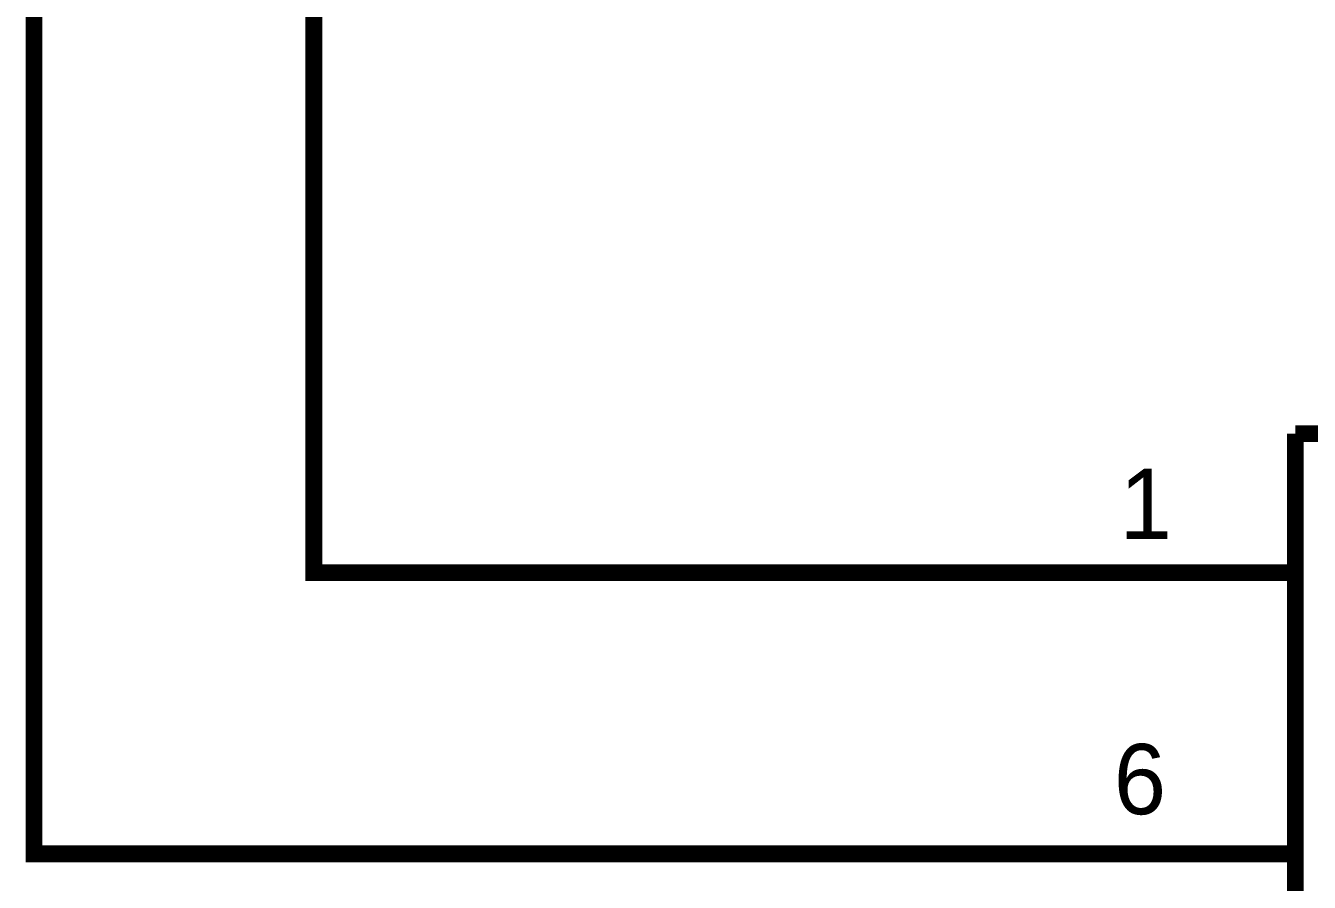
# Model space of a CAD drawing. Header units: inches. Extents: x 0 to 841, y 0 to 594.
# Drawn here: x 529.87 to 552.76, y 199.47 to 214.76 of the extents above; entities that cross this region are included whole.
import ezdxf

# ---------------------------------------------------------------- set-up
doc = ezdxf.new("R2010")
doc.units = ezdxf.units.IN
doc.layers.add('Sheet', color=255, linetype='Continuous')

msp = doc.modelspace()

# ---------------------------------------------------------------- linework, layer by layer
at = {"layer": 'Sheet'}
for points in [[(535.006, 242.492, 0.3, 0.3, 0), (535.006, 204.994, 0.3, 0.3, 0), (547.523, 204.994, 0.3, 0.3, 0)], [(530.015, 237.501, 0.3, 0.3, 0), (530.015, 199.977, 0.3, 0.3, 0), (547.523, 199.977, 0.3, 0.3, 0)], [(552.514, 207.477, 0.3, 0.3, 0), (552.514, 177.479, 0.3, 0.3, 0)], [(552.514, 207.477, 0.3, 0.3, 0), (587.503, 207.477, 0.3, 0.3, 0)], [(552.514, 204.994, 0.3, 0.3, 0), (547.523, 204.994, 0.3, 0.3, 0)], [(552.514, 199.977, 0.3, 0.3, 0), (547.523, 199.977, 0.3, 0.3, 0)]]:
    msp.add_lwpolyline(points, format="xyseb", dxfattribs=at)

# ---------------------------------------------------------------- texts
for s, p in [('1', (549.378, 205.595)), ('6', (549.274, 200.683))]:
    msp.add_text(s, height=1.254, dxfattribs=at).set_placement(p)

doc.saveas('drawing.dxf')
